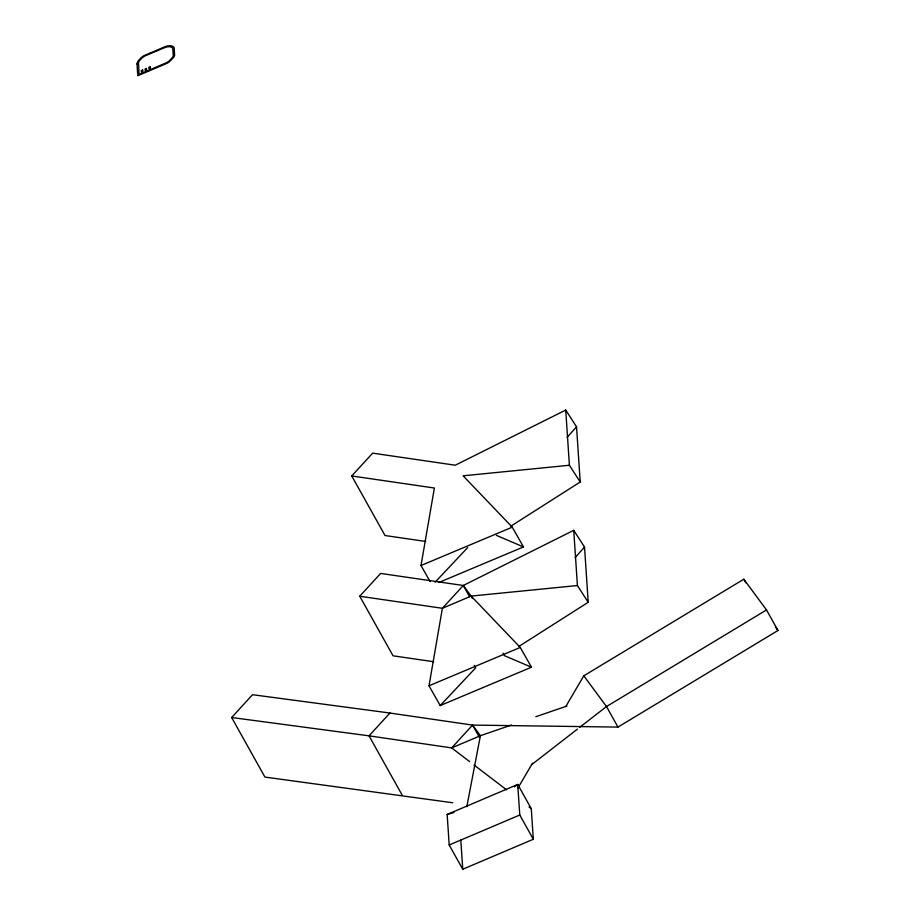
<?xml version="1.0" encoding="UTF-8"?>
<svg xmlns="http://www.w3.org/2000/svg" width="915" height="915" viewBox="0 0 915 915"><rect width="100%" height="100%" fill="white"/><g stroke="black" fill="none" stroke-linecap="round" stroke-linejoin="round"><path stroke-width="1.37" d="M430.107 581.574L421.003 565.516L434.385 488.015L351.749 475.96L372.657 453.154L455.293 465.209L565.733 410.057L576.542 426.813L580.213 481.999L510.764 526.228M433.653 661.728L393.038 655.803L359.744 596.237L380.651 573.431L463.287 585.486L471.111 596.088L520.258 647.443L531.478 667.207L440.218 705.557L429.009 685.793L442.391 608.292L463.287 585.486L573.739 530.334L584.536 547.078L588.208 602.276L518.771 646.505M466.833 806.687L480.398 735.694L472.575 725.092L389.939 713.037L252.551 694.702L231.644 717.509L264.927 777.075L452.753 802.764M518.027 787.872L532.484 763.236M565.733 706.597L583.804 675.808L743.815 579.206L766.507 609.95L777.979 630.492L617.968 727.093L472.575 725.092L451.678 747.898L369.031 735.843L231.644 717.509M567.083 437.347L576.542 426.813M575.077 557.612L584.536 547.078M389.939 713.037L369.031 735.843L402.325 795.41M435.094 582.226L467.679 547.582M440.218 705.557L475.674 667.858L474.29 665.377M531.581 764.7L577.422 729.118M579.664 727.379L606.496 706.552L766.507 609.95M514.344 786.843L517.73 784.452L531.283 808.7L533.319 839.261L462.75 869.25L449.196 845.002L447.161 814.453L517.73 784.452L519.766 815.013L533.319 839.261M588.208 602.276L577.411 585.531L471.111 596.088L442.391 608.292L359.744 596.237M449.196 845.002L519.766 815.013M421.003 565.516L512.263 527.166L523.471 546.93L438.731 582.546M429.009 685.793L520.258 647.443M511.485 725.046L480.398 735.694L451.678 747.898L469.612 761.6M535.813 716.708L566.9 706.06M447.161 814.453L453.954 812.486M580.213 481.999L569.404 465.255L463.116 475.811L512.263 527.166M425.658 541.451L385.032 535.527L351.749 475.96M496.399 535.378L523.471 546.93M531.478 667.207L504.405 655.655L503.021 653.173M474.096 765.032L506.613 789.862M529.042 806.996L531.283 808.7M775.462 627.072L777.979 630.492M583.804 675.808L606.496 706.552L617.968 727.093M743.815 579.206L745.839 582.832M471.111 596.088L472.506 598.57M463.287 585.486L469.532 596.649M472.575 725.092L479.517 737.501M565.733 410.057L569.404 465.255M573.739 530.334L577.411 585.531M460.805 840.084L462.75 869.25M137.033 63.89L137.616 73.509L138.988 72.937L138.485 62.838A9.402 4.575 -29.2 0 1 139.652 60.459L142.077 57.931A9.299 4.529 -29.2 0 1 145.199 55.826L165.512 47.294A9.184 4.461 -29.2 0 1 167.948 46.791L168.703 46.734A10.625 5.17 -29.2 0 1 170.773 46.962L171.814 47.386A9.299 4.518 -29.2 0 1 172.775 48.415L173.267 55.666A9.344 4.541 -29.2 0 1 172.489 57.428L168.875 61.202A9.836 4.781 -29.2 0 1 166.461 62.746L137.719 74.927L137.765 75.716L166.816 63.398A11.072 5.387 -29.2 0 0 169.584 61.614L173.736 57.29A10.614 5.17 -29.2 0 0 174.616 55.255L174.113 47.683A10.728 5.215 -29.2 0 0 173.004 46.493L171.803 46.002A12.17 5.925 -29.2 0 0 169.435 45.75L168.566 45.807A10.614 5.17 -29.2 0 0 165.741 46.402L143.895 55.724A10.683 5.193 -29.2 0 0 141.265 57.588L138.474 60.493A10.774 5.238 -29.2 0 0 137.319 62.586L137.033 63.89M142.671 70.032L141.31 70.615L141.402 71.93L142.763 71.347L142.671 70.032M146.457 68.453L145.085 69.025L145.176 70.341L146.537 69.769L146.457 68.453M150.232 66.864L148.859 67.436L148.951 68.751L150.323 68.179L150.232 66.864"/></g></svg>
